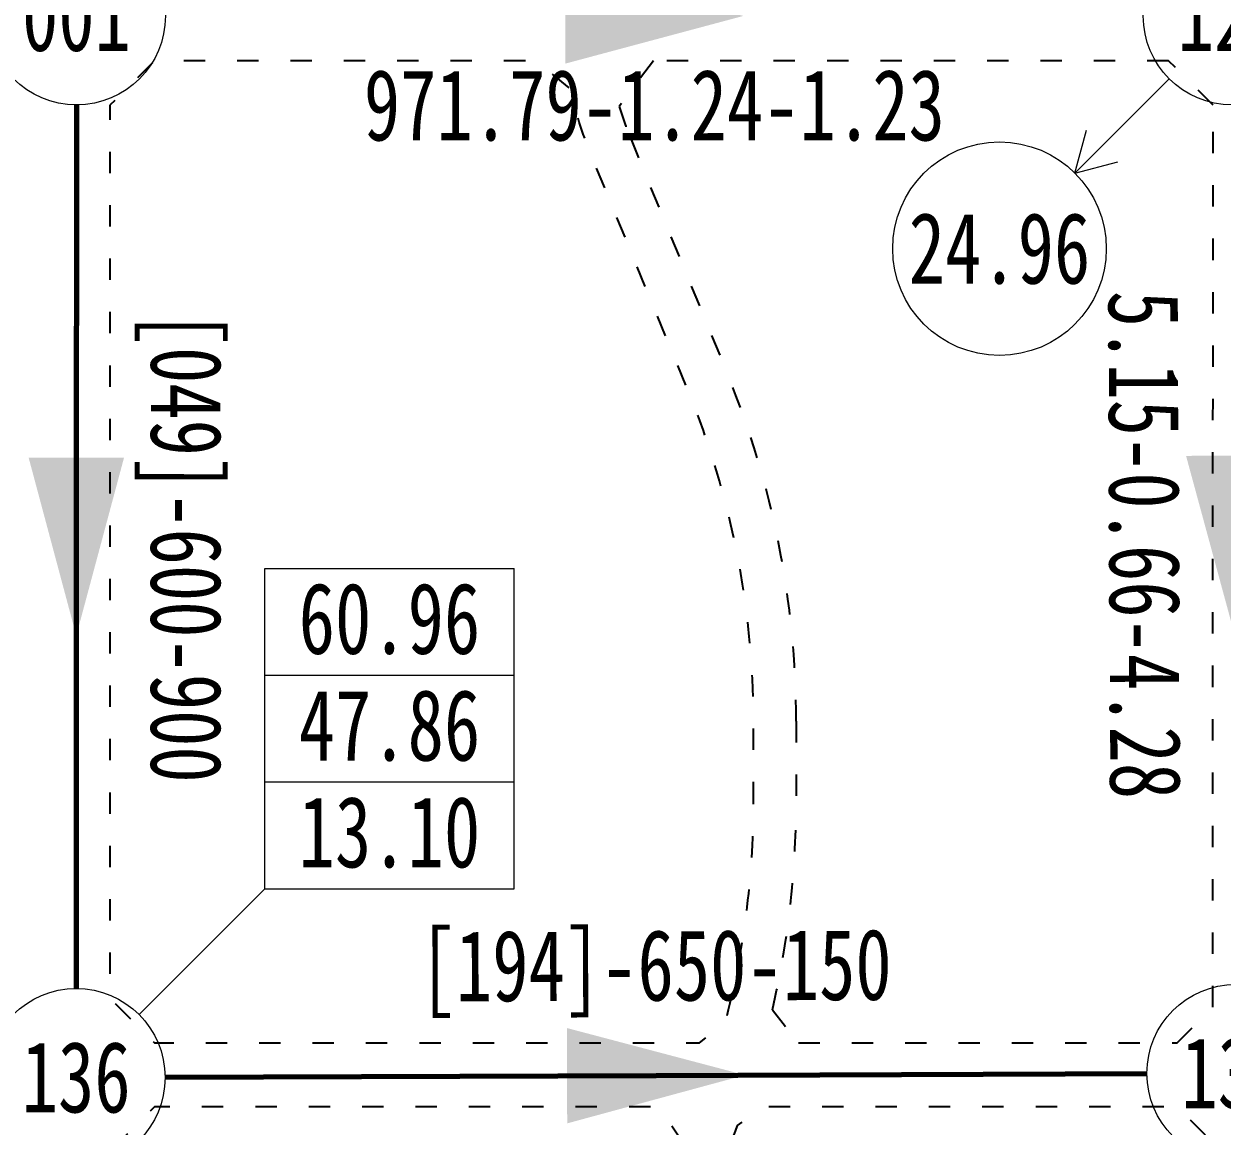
# Model space of a CAD drawing. Header units: millimetres. Extents: x 19715 to 35549, y 3563 to 14826.
# Drawn here: x 21746 to 22419, y 9083 to 9703 of the extents above; entities that cross this region are included whole.
import ezdxf
from ezdxf.enums import TextEntityAlignment as Align

# ---------------------------------------------------------------- set-up
doc = ezdxf.new("R2010")
doc.units = ezdxf.units.MM
doc.linetypes.add('ACAD_ISO03W100', pattern=[30, 12, -18])
doc.layers.get('0').update_dxf_attribs({"color": 9, "linetype": 'ACAD_ISO03W100'})
for name, color, linetype, lineweight in [('上管段标注', 93, 'Continuous', 13), ('下管段标注', 93, 'Continuous', 13), ('管段', 4, 'Continuous', 70), ('节点', 30, 'Continuous', 13), ('节点压力', 6, 'Continuous', 13), ('节点流量', 40, 'Continuous', 13)]:
    doc.layers.add(name, color=color, linetype=linetype, lineweight=lineweight)
doc.styles.add('管段仿宋', font='simfang.ttf', dxfattribs={"width": 0.75})
doc.styles.add('节点仿宋', font='simfang.ttf', dxfattribs={"width": 0.75})

msp = doc.modelspace()

# ---------------------------------------------------------------- linework, layer by layer
at = {"flags": 128}
for points in [[(22156.08, 9264.79), (22156.08, 9311.03, 0.097806), (22119.44, 9496.56), (22064.74, 9629.64, -0.045358), (22053.42, 9666.32), (22033.85, 9682.17), (21819.48, 9682.17), (21794.48, 9657.17), (21794.48, 9155.17), (21819.48, 9130.17), (22125.76, 9130.18), (22140.22, 9141.38, 0.064), (22156.08, 9264.79)], [(22116.94, 9073.29), (22103.14, 9094.17), (21819.48, 9094.17), (21794.49, 9069.17), (21794.49, 8502.16), (21819.49, 8477.16), (22038.82, 8477.16), (22058.82, 8497.16), (22058.82, 8859.7, -0.118373), (22102.88, 9043.21, 0.017015), (22116.94, 9073.29)], [(22082.82, 8859.7), (22082.82, 8497.16), (22102.82, 8477.16), (22388.89, 8477.16), (22413.89, 8502.14), (22414.16, 9074.17), (22394.16, 9094.18), (22161.39, 9094.18), (22147.02, 9083.78, -0.027498), (22124.26, 9032.31, 0.118373), (22082.82, 8859.7)]]:
    msp.add_lwpolyline(points, format="xyb", dxfattribs=at)
for points in [[(22099.84, 9682.17), (22080.68, 9656.45)], [(22389.44, 9682.18), (22099.84, 9682.17)], [(22414.44, 9657.17), (22389.44, 9682.18)], [(22414.2, 9150.17), (22414.44, 9657.17)], [(22086.93, 9638.76), (22141.64, 9505.68)], [(22180.08, 9311.03), (22180.08, 9264.79)], [(22394.2, 9130.18), (22414.2, 9150.17)], [(22166.77, 9148.78), (22181.33, 9130.18)], [(22181.33, 9130.18), (22394.2, 9130.18)]]:
    msp.add_lwpolyline(points)
for points in [[(22080.68, 9656.45, 0.024967), (22086.93, 9638.76)], [(22180.08, 9311.03, 0.097806), (22141.64, 9505.68)], [(22166.77, 9148.78, 0.057203), (22180.08, 9264.79)]]:
    msp.add_lwpolyline(points, format="xyb")
at = {"layer": '管段'}
for points in [[(21775.63, 9657.35), (21775.56, 9409.03), (21775.49, 9160.72)], [(21825.47, 9110.89), (22101.34, 9111.87), (22377.21, 9112.84)]]:
    msp.add_lwpolyline(points, dxfattribs=at)
for points in [[(22150.41, 9707.35), (22050.41, 9680.56), (22050.41, 9734.15)], [(22426.36, 9360.19), (22399.22, 9460.09), (22452.81, 9460.28)], [(21775.54, 9359.03), (21748.78, 9459.04), (21802.37, 9459.03)], [(22151.34, 9112.05), (22051.43, 9084.9), (22051.25, 9138.49)]]:
    msp.add_solid(points, dxfattribs=at)
at = {"layer": '节点'}
for centre in [(21775.64, 9707.35), (22425.17, 9707.35), (21775.47, 9110.72), (22427.21, 9113.02)]:
    msp.add_circle(centre, 50, dxfattribs=at)
at = {"layer": '节点压力'}
for p, q in [((21881.54, 9396.78), (22021.54, 9396.78)), ((21881.54, 9216.78), (21881.54, 9396.78)), ((22021.54, 9216.78), (22021.54, 9396.78)), ((21881.54, 9336.78), (22021.54, 9336.78)), ((21881.54, 9276.78), (22021.54, 9276.78)), ((21810.83, 9146.07), (21881.54, 9216.78)), ((21881.54, 9216.78), (22021.54, 9216.78))]:
    msp.add_line(p, q, dxfattribs=at)
at = {"layer": '节点流量'}
for q in [(22389.82, 9672), (22343.25, 9643.11), (22360.93, 9625.43)]:
    msp.add_line((22336.78, 9618.96), q, dxfattribs=at)
msp.add_circle((22294.36, 9576.54), 60, dxfattribs=at)

# ---------------------------------------------------------------- texts
at = {"layer": '上管段标注', "style": '管段仿宋', "width": 0.75}
for s, rotation, p in [('[049]-600-900', 269.98355, (21805.56, 9409.03)), ('[194]-650-150', 0.20251, (22101.23, 9141.87))]:
    msp.add_text(s, height=40, rotation=rotation, dxfattribs=at).set_placement(p, align=Align.BOTTOM_CENTER)
at = {"layer": '下管段标注', "style": '管段仿宋', "width": 0.75}
msp.add_text('971.79-1.24-1.23', height=40, dxfattribs=at).set_placement((22100.41, 9677.35), align=Align.TOP_CENTER)
msp.add_text('5.15-0.66-4.28', height=40, rotation=270.1962, dxfattribs=at).set_placement((22396.19, 9410.08), align=Align.TOP_CENTER)
at = {"layer": '节点', "style": '节点仿宋', "width": 0.75}
for s, p in [('001', (21775.64, 9707.35)), ('128', (22425.17, 9707.35)), ('136', (21775.47, 9110.72)), ('137', (22427.21, 9113.02))]:
    msp.add_text(s, height=40, dxfattribs=at).set_placement(p, align=Align.MIDDLE)
at = {"layer": '节点压力', "style": '节点仿宋', "width": 0.75}
for s, p in [('60.96', (21951.54, 9336.78)), ('47.86', (21951.54, 9276.78)), ('13.10', (21951.54, 9216.78))]:
    msp.add_text(s, height=40, dxfattribs=at).set_placement(p, align=Align.BOTTOM_CENTER)
at = {"layer": '节点流量', "style": '节点仿宋', "width": 0.75}
msp.add_text('24.96', height=40, dxfattribs=at).set_placement((22294.36, 9576.54), align=Align.MIDDLE)

doc.saveas('drawing.dxf')
